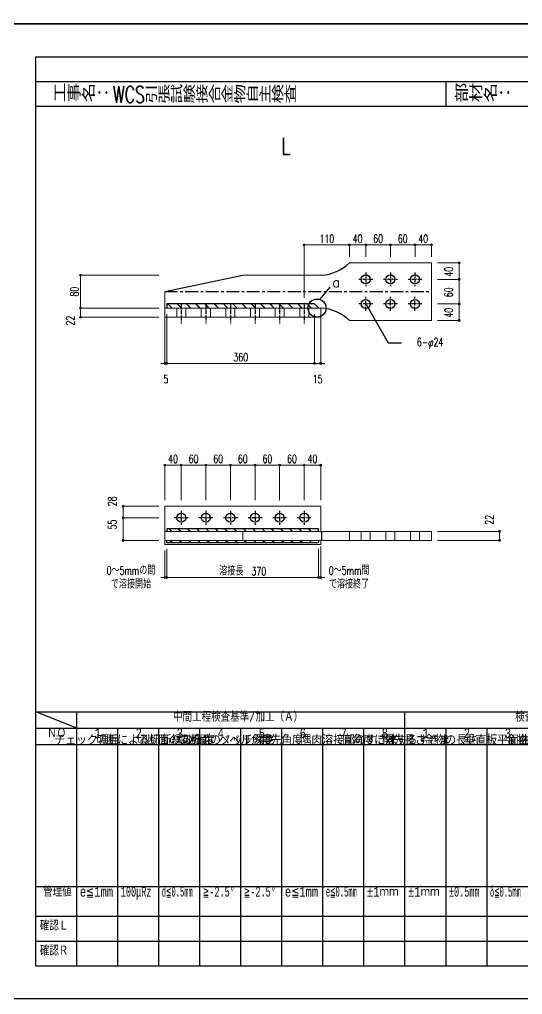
# Model space of a CAD drawing. Header units: millimetres. Extents: x -4568 to 36914, y -114 to 17788.
# Drawn here: x 3404 to 4631, y 2387 to 4763 of the extents above; entities that cross this region are included whole.
import ezdxf
from ezdxf.enums import TextEntityAlignment as Align

# ---------------------------------------------------------------- set-up
doc = ezdxf.new("R2010")
doc.units = ezdxf.units.MM
doc.header["$LTSCALE"] = 5
for name, pattern in [('ACAD_ISO03W100', [30, 12, -18]), ('CENTER1', [10, 6.25, -1.25, 1.25, -1.25]), ('JIS_08_50', [53, 50, -1.125, 0.75, -1.125])]:
    doc.linetypes.add(name, pattern=pattern)
doc.layers.get('0').update_dxf_attribs({"color": 255})
doc.layers.get('DEFPOINTS').update_dxf_attribs({"color": 255})
for name, color, linetype in [('CENTER', 2, 'JIS_08_50'), ('LAYER6', 7, 'Continuous'), ('寸法', 4, 'Continuous'), ('文字', 7, 'Continuous'), ('溶接', 241, 'Continuous'), ('補助線', 7, 'ACAD_ISO03W100'), ('金物', 142, 'Continuous')]:
    doc.layers.add(name, color=color, linetype=linetype)
doc.styles.add('DLSTANDARD1', font='monotxt.shx', dxfattribs={"width": 0.6, "bigfont": 'extfont'})
doc.styles.add('KANJI', font='simplex.shx', dxfattribs={"width": 0.7, "bigfont": 'extfont2.shx'})
doc.styles.get("Standard").update_dxf_attribs({"font": 'simplex.shx', "width": 0.7, "height": 2.5, "bigfont": '@extfont2.shx'})
doc.styles.add('SUNPOU', font='simplex.shx', dxfattribs={"width": 0.7, "bigfont": 'extfont2.shx'})
doc.styles.add('TATEGAKI', font='txt', dxfattribs={"bigfont": 'bigfont.shx'})
doc.dimstyles.new('一般寸法-小さめ', dxfattribs={"dimscale": 10, "dimtxt": 2, "dimasz": 0.5, "dimexe": 0.125, "dimexo": 1.5, "dimgap": 0.5, "dimtad": 1, "dimtxsty": 'KANJI', "dimblk": 'ORIGIN', "dimcen": 0, "dimclrd": 256, "dimclre": 256, "dimclrt": 256, "dimadec": 0, "dimazin": 0, "dimtfac": 1, "dimtmove": 2, "dimatfit": 2, "dimfxl": 0, "dimtolj": 2, "dimlwd": 5, "dimlwe": 5, "dimarcsym": 0})

# ---------------------------------------------------------------- blocks, each defined once
blk = doc.blocks.new('_Origin')
at = {"color": 0, "linetype": 'ByBlock', "lineweight": -2}
blk.add_line((0, 0), (-1, 0), dxfattribs=at)
blk.add_circle((0, 0), 0.5, dxfattribs=at)
blk = doc.blocks.new('*D651')
at = {"layer": 'DEFPOINTS', "color": 0, "transparency": 16777216}
for p in [(4408.4, 4169.7), (4408.4, 4129.7), (4476, 4129.7)]:
    blk.add_point(p, dxfattribs=at)
at = {"layer": '寸法', "lineweight": 5, "transparency": 16777216}
for p, q in [((4423.4, 4169.7), (4477.3, 4169.7)), ((4476, 4164.7), (4476, 4134.7)), ((4423.4, 4129.7), (4477.3, 4129.7))]:
    blk.add_line(p, q, dxfattribs=at)
at = {"layer": '寸法', "lineweight": 5, "transparency": 16777216, "xscale": 5, "yscale": 5, "zscale": 5}
for p, rotation in [((4476, 4169.7), 90), ((4476, 4129.7), 270)]:
    blk.add_blockref('_Origin', p, dxfattribs=dict(at, rotation=rotation))
at = {"layer": '寸法', "transparency": 16777216, "insert": (4450.6, 4148.2), "char_height": 20, "attachment_point": 5, "rotation": 90, "style": 'KANJI'}
blk.add_mtext('\\A2;40', dxfattribs=at)
blk = doc.blocks.new('*D652')
at = {"layer": 'DEFPOINTS', "color": 0, "transparency": 16777216}
for p in [(3553, 4139.7), (3758.4, 4139.7), (3758.4, 4059.7)]:
    blk.add_point(p, dxfattribs=at)
at = {"layer": '寸法', "lineweight": 5, "transparency": 16777216}
for p, q in [((3743.4, 4139.7), (3551.7, 4139.7)), ((3553, 4064.7), (3553, 4134.7)), ((3743.4, 4059.7), (3551.7, 4059.7))]:
    blk.add_line(p, q, dxfattribs=at)
at = {"layer": '寸法', "lineweight": 5, "transparency": 16777216, "xscale": 5, "yscale": 5, "zscale": 5}
for p, rotation in [((3553, 4139.7), 90), ((3553, 4059.7), 270)]:
    blk.add_blockref('_Origin', p, dxfattribs=dict(at, rotation=rotation))
at = {"layer": '寸法', "transparency": 16777216, "insert": (3538, 4099.7), "char_height": 20, "attachment_point": 5, "rotation": 90, "style": 'KANJI'}
blk.add_mtext('\\A2;80', dxfattribs=at)
blk = doc.blocks.new('*D660')
at = {"layer": 'DEFPOINTS', "color": 0, "transparency": 16777216}
for p in [(3553, 4059.7), (3758.4, 4059.7), (3758.4, 4037.7)]:
    blk.add_point(p, dxfattribs=at)
at = {"layer": '寸法', "lineweight": 5, "transparency": 16777216}
for p, q in [((3743.4, 4059.7), (3551.7, 4059.7)), ((3553, 4042.7), (3553, 4054.7)), ((3743.4, 4037.7), (3551.7, 4037.7))]:
    blk.add_line(p, q, dxfattribs=at)
at = {"layer": '寸法', "lineweight": 5, "transparency": 16777216, "xscale": 5, "yscale": 5, "zscale": 5}
for p, rotation in [((3553, 4059.7), 90), ((3553, 4037.7), 270)]:
    blk.add_blockref('_Origin', p, dxfattribs=dict(at, rotation=rotation))
at = {"layer": '寸法', "transparency": 16777216, "insert": (3528, 4029), "char_height": 20, "attachment_point": 5, "rotation": 90, "style": 'KANJI'}
blk.add_mtext('\\A2;22', dxfattribs=at)
blk = doc.blocks.new('*D653')
at = {"layer": 'DEFPOINTS', "color": 0, "transparency": 16777216}
for p in [(4098.4, 4213.7), (4208.4, 4169.7), (4098.4, 4069.7)]:
    blk.add_point(p, dxfattribs=at)
at = {"layer": '寸法', "lineweight": 5, "transparency": 16777216}
for p, q in [((4098.4, 4084.7), (4098.4, 4215)), ((4203.4, 4213.7), (4103.4, 4213.7)), ((4208.4, 4184.7), (4208.4, 4215))]:
    blk.add_line(p, q, dxfattribs=at)
at = {"layer": '寸法', "lineweight": 5, "transparency": 16777216, "xscale": 5, "yscale": 5, "zscale": 5, "rotation": 180}
blk.add_blockref('_Origin', (4098.4, 4213.7), dxfattribs=at)
at = {"layer": '寸法', "lineweight": 5, "transparency": 16777216, "xscale": 5, "yscale": 5, "zscale": 5}
blk.add_blockref('_Origin', (4208.4, 4213.7), dxfattribs=at)
at = {"layer": '寸法', "linetype": 'Continuous', "transparency": 16777216, "insert": (4153.4, 4228.7), "char_height": 20, "attachment_point": 5, "style": 'KANJI'}
blk.add_mtext('\\A2;110', dxfattribs=at)
blk = doc.blocks.new('*D654')
at = {"layer": 'DEFPOINTS', "color": 0, "transparency": 16777216}
for p in [(4408.4, 4069.7), (4408.4, 4029.7), (4476, 4029.7)]:
    blk.add_point(p, dxfattribs=at)
at = {"layer": '寸法', "lineweight": 5, "transparency": 16777216}
for p, q in [((4423.4, 4069.7), (4477.3, 4069.7)), ((4476, 4064.7), (4476, 4034.7)), ((4423.4, 4029.7), (4477.3, 4029.7))]:
    blk.add_line(p, q, dxfattribs=at)
at = {"layer": '寸法', "lineweight": 5, "transparency": 16777216, "xscale": 5, "yscale": 5, "zscale": 5}
for p, rotation in [((4476, 4069.7), 90), ((4476, 4029.7), 270)]:
    blk.add_blockref('_Origin', p, dxfattribs=dict(at, rotation=rotation))
at = {"layer": '寸法', "transparency": 16777216, "insert": (4450.6, 4048.2), "char_height": 20, "attachment_point": 5, "rotation": 90, "style": 'KANJI'}
blk.add_mtext('\\A2;40', dxfattribs=at)
blk = doc.blocks.new('*D655')
at = {"layer": 'DEFPOINTS', "color": 0, "transparency": 16777216}
for p in [(4248.4, 4213.7), (4208.4, 4169.7), (4248.4, 4169.7)]:
    blk.add_point(p, dxfattribs=at)
at = {"layer": '寸法', "lineweight": 5, "transparency": 16777216}
for p, q in [((4208.4, 4184.7), (4208.4, 4215)), ((4213.4, 4213.7), (4243.4, 4213.7)), ((4248.4, 4184.7), (4248.4, 4215))]:
    blk.add_line(p, q, dxfattribs=at)
at = {"layer": '寸法', "lineweight": 5, "transparency": 16777216, "xscale": 5, "yscale": 5, "zscale": 5, "rotation": 180}
blk.add_blockref('_Origin', (4208.4, 4213.7), dxfattribs=at)
at = {"layer": '寸法', "lineweight": 5, "transparency": 16777216, "xscale": 5, "yscale": 5, "zscale": 5}
blk.add_blockref('_Origin', (4248.4, 4213.7), dxfattribs=at)
at = {"layer": '寸法', "transparency": 16777216, "insert": (4228.4, 4228.7), "char_height": 20, "attachment_point": 5, "style": 'KANJI'}
blk.add_mtext('\\A2;40', dxfattribs=at)
blk = doc.blocks.new('*D656')
at = {"layer": 'DEFPOINTS', "color": 0, "transparency": 16777216}
for p in [(4368.4, 4213.7), (4308.4, 4169.7), (4368.4, 4169.7)]:
    blk.add_point(p, dxfattribs=at)
at = {"layer": '寸法', "lineweight": 5, "transparency": 16777216}
for p, q in [((4308.4, 4184.7), (4308.4, 4215)), ((4313.4, 4213.7), (4363.4, 4213.7)), ((4368.4, 4184.7), (4368.4, 4215))]:
    blk.add_line(p, q, dxfattribs=at)
at = {"layer": '寸法', "lineweight": 5, "transparency": 16777216, "xscale": 5, "yscale": 5, "zscale": 5, "rotation": 180}
blk.add_blockref('_Origin', (4308.4, 4213.7), dxfattribs=at)
at = {"layer": '寸法', "lineweight": 5, "transparency": 16777216, "xscale": 5, "yscale": 5, "zscale": 5}
blk.add_blockref('_Origin', (4368.4, 4213.7), dxfattribs=at)
at = {"layer": '寸法', "transparency": 16777216, "insert": (4338.4, 4228.7), "char_height": 20, "attachment_point": 5, "style": 'KANJI'}
blk.add_mtext('\\A2;60', dxfattribs=at)
blk = doc.blocks.new('*D657')
at = {"layer": 'DEFPOINTS', "color": 0, "transparency": 16777216}
for p in [(4308.4, 4213.7), (4248.4, 4169.7), (4308.4, 4169.7)]:
    blk.add_point(p, dxfattribs=at)
at = {"layer": '寸法', "lineweight": 5, "transparency": 16777216}
for p, q in [((4248.4, 4184.7), (4248.4, 4215)), ((4253.4, 4213.7), (4303.4, 4213.7)), ((4308.4, 4184.7), (4308.4, 4215))]:
    blk.add_line(p, q, dxfattribs=at)
at = {"layer": '寸法', "lineweight": 5, "transparency": 16777216, "xscale": 5, "yscale": 5, "zscale": 5, "rotation": 180}
blk.add_blockref('_Origin', (4248.4, 4213.7), dxfattribs=at)
at = {"layer": '寸法', "lineweight": 5, "transparency": 16777216, "xscale": 5, "yscale": 5, "zscale": 5}
blk.add_blockref('_Origin', (4308.4, 4213.7), dxfattribs=at)
at = {"layer": '寸法', "transparency": 16777216, "insert": (4278.4, 4228.7), "char_height": 20, "attachment_point": 5, "style": 'KANJI'}
blk.add_mtext('\\A2;60', dxfattribs=at)
blk = doc.blocks.new('*D658')
at = {"layer": 'DEFPOINTS', "color": 0, "transparency": 16777216}
for p in [(4408.4, 4213.7), (4368.4, 4169.7), (4408.4, 4169.7)]:
    blk.add_point(p, dxfattribs=at)
at = {"layer": '寸法', "lineweight": 5, "transparency": 16777216}
for p, q in [((4368.4, 4184.7), (4368.4, 4215)), ((4373.4, 4213.7), (4403.4, 4213.7)), ((4408.4, 4184.7), (4408.4, 4215))]:
    blk.add_line(p, q, dxfattribs=at)
at = {"layer": '寸法', "lineweight": 5, "transparency": 16777216, "xscale": 5, "yscale": 5, "zscale": 5, "rotation": 180}
blk.add_blockref('_Origin', (4368.4, 4213.7), dxfattribs=at)
at = {"layer": '寸法', "lineweight": 5, "transparency": 16777216, "xscale": 5, "yscale": 5, "zscale": 5}
blk.add_blockref('_Origin', (4408.4, 4213.7), dxfattribs=at)
at = {"layer": '寸法', "transparency": 16777216, "insert": (4388.4, 4228.7), "char_height": 20, "attachment_point": 5, "style": 'KANJI'}
blk.add_mtext('\\A2;40', dxfattribs=at)
blk = doc.blocks.new('*D659')
at = {"layer": 'DEFPOINTS', "color": 0, "transparency": 16777216}
for p in [(4408.4, 4129.7), (4408.4, 4069.7), (4476, 4069.7)]:
    blk.add_point(p, dxfattribs=at)
at = {"layer": '寸法', "lineweight": 5, "transparency": 16777216}
for p, q in [((4423.4, 4129.7), (4477.3, 4129.7)), ((4476, 4124.7), (4476, 4074.7)), ((4423.4, 4069.7), (4477.3, 4069.7))]:
    blk.add_line(p, q, dxfattribs=at)
at = {"layer": '寸法', "lineweight": 5, "transparency": 16777216, "xscale": 5, "yscale": 5, "zscale": 5}
for p, rotation in [((4476, 4129.7), 90), ((4476, 4069.7), 270)]:
    blk.add_blockref('_Origin', p, dxfattribs=dict(at, rotation=rotation))
at = {"layer": '寸法', "linetype": 'Continuous', "transparency": 16777216, "insert": (4450.3, 4098.1), "char_height": 20, "attachment_point": 5, "rotation": 90, "style": 'KANJI'}
blk.add_mtext('\\A2;60', dxfattribs=at)
blk = doc.blocks.new('*D663')
at = {"layer": 'DEFPOINTS', "color": 0, "transparency": 16777216}
for p in [(4408.4, 3515.6), (4408.4, 3493.6), (4574.5, 3515.6)]:
    blk.add_point(p, dxfattribs=at)
at = {"layer": '寸法', "lineweight": 5, "transparency": 16777216}
for p, q in [((4423.4, 3515.6), (4575.8, 3515.6)), ((4423.4, 3493.6), (4575.8, 3493.6)), ((4574.5, 3498.6), (4574.5, 3510.6))]:
    blk.add_line(p, q, dxfattribs=at)
at = {"layer": '寸法', "lineweight": 5, "transparency": 16777216, "xscale": 5, "yscale": 5, "zscale": 5}
for p, rotation in [((4574.5, 3515.6), 90), ((4574.5, 3493.6), 270)]:
    blk.add_blockref('_Origin', p, dxfattribs=dict(at, rotation=rotation))
at = {"layer": '寸法', "transparency": 16777216, "insert": (4549.5, 3543.7), "char_height": 20, "attachment_point": 5, "rotation": 90, "style": 'KANJI'}
blk.add_mtext('\\A2;22', dxfattribs=at)
blk = doc.blocks.new('*D661')
at = {"layer": 'DEFPOINTS', "color": 0, "transparency": 16777216}
for p in [(3656.6, 3576.6), (3758.4, 3576.6), (3758.4, 3548.6)]:
    blk.add_point(p, dxfattribs=at)
at = {"layer": '寸法', "lineweight": 5, "transparency": 16777216}
for p, q in [((3743.4, 3576.6), (3655.3, 3576.6)), ((3656.6, 3553.6), (3656.6, 3571.6)), ((3743.4, 3548.6), (3655.3, 3548.6))]:
    blk.add_line(p, q, dxfattribs=at)
at = {"layer": '寸法', "lineweight": 5, "transparency": 16777216, "xscale": 5, "yscale": 5, "zscale": 5}
for p, rotation in [((3656.6, 3576.6), 90), ((3656.6, 3548.6), 270)]:
    blk.add_blockref('_Origin', p, dxfattribs=dict(at, rotation=rotation))
at = {"layer": '寸法', "transparency": 16777216, "insert": (3630.3, 3588.7), "char_height": 20, "attachment_point": 5, "rotation": 90, "style": 'KANJI'}
blk.add_mtext('\\A2;28', dxfattribs=at)
blk = doc.blocks.new('*D662')
at = {"layer": 'DEFPOINTS', "color": 0, "transparency": 16777216}
for p in [(3758.4, 3548.6), (3656.6, 3493.6), (3758.4, 3493.6)]:
    blk.add_point(p, dxfattribs=at)
at = {"layer": '寸法', "lineweight": 5, "transparency": 16777216}
for p, q in [((3743.4, 3548.6), (3655.3, 3548.6)), ((3656.6, 3543.6), (3656.6, 3498.6)), ((3743.4, 3493.6), (3655.3, 3493.6))]:
    blk.add_line(p, q, dxfattribs=at)
at = {"layer": '寸法', "lineweight": 5, "transparency": 16777216, "xscale": 5, "yscale": 5, "zscale": 5}
for p, rotation in [((3656.6, 3548.6), 90), ((3656.6, 3493.6), 270)]:
    blk.add_blockref('_Origin', p, dxfattribs=dict(at, rotation=rotation))
at = {"layer": '寸法', "linetype": 'Continuous', "transparency": 16777216, "insert": (3630.3, 3532.1), "char_height": 20, "attachment_point": 5, "rotation": 90, "style": 'KANJI'}
blk.add_mtext('\\A2;55', dxfattribs=at)
blk = doc.blocks.new('*D685')
at = {"layer": 'DEFPOINTS', "color": 0, "linetype": 'Continuous', "transparency": 16777216}
for p in [(3758.4, 4059.7), (3763.4, 4040.7), (3763.4, 3925)]:
    blk.add_point(p, dxfattribs=at)
at = {"layer": '寸法', "linetype": 'Continuous', "lineweight": 5, "transparency": 16777216}
for p, q in [((3758.4, 4044.7), (3758.4, 3923.8)), ((3763.4, 4025.7), (3763.4, 3923.8)), ((3753.4, 3925), (3748.4, 3925)), ((3758.4, 3925), (3763.4, 3925)), ((3768.4, 3925), (3773.4, 3925))]:
    blk.add_line(p, q, dxfattribs=at)
at = {"layer": '寸法', "linetype": 'Continuous', "lineweight": 5, "transparency": 16777216, "xscale": 5, "yscale": 5, "zscale": 5}
blk.add_blockref('_Origin', (3758.4, 3925), dxfattribs=at)
at = {"layer": '寸法', "linetype": 'Continuous', "lineweight": 5, "transparency": 16777216, "xscale": 5, "yscale": 5, "zscale": 5, "rotation": 180}
blk.add_blockref('_Origin', (3763.4, 3925), dxfattribs=at)
at = {"layer": '寸法', "linetype": 'Continuous', "transparency": 16777216, "insert": (3760.9, 3886.3), "char_height": 20, "attachment_point": 5, "style": 'KANJI'}
blk.add_mtext('\\A2;5', dxfattribs=at)
blk = doc.blocks.new('*D684')
at = {"layer": 'DEFPOINTS', "color": 0, "linetype": 'Continuous', "transparency": 16777216}
for p in [(3763.4, 4059.7), (4123.4, 4059.7), (4123.4, 3925)]:
    blk.add_point(p, dxfattribs=at)
at = {"layer": '寸法', "linetype": 'Continuous', "lineweight": 5, "transparency": 16777216}
for p, q in [((3763.4, 4044.7), (3763.4, 3923.8)), ((4123.4, 4044.7), (4123.4, 3923.8)), ((3768.4, 3925), (4118.4, 3925))]:
    blk.add_line(p, q, dxfattribs=at)
at = {"layer": '寸法', "linetype": 'Continuous', "lineweight": 5, "transparency": 16777216, "xscale": 5, "yscale": 5, "zscale": 5, "rotation": 180}
blk.add_blockref('_Origin', (3763.4, 3925), dxfattribs=at)
at = {"layer": '寸法', "linetype": 'Continuous', "lineweight": 5, "transparency": 16777216, "xscale": 5, "yscale": 5, "zscale": 5}
blk.add_blockref('_Origin', (4123.4, 3925), dxfattribs=at)
at = {"layer": '寸法', "linetype": 'Continuous', "transparency": 16777216, "insert": (3943.4, 3940), "char_height": 20, "attachment_point": 5, "style": 'KANJI'}
blk.add_mtext('\\A2;360', dxfattribs=at)
blk = doc.blocks.new('*D686')
at = {"layer": 'DEFPOINTS', "color": 0, "linetype": 'Continuous', "transparency": 16777216}
for p in [(4123.4, 4059.7), (4138.4, 4059.7), (4138.4, 3925)]:
    blk.add_point(p, dxfattribs=at)
at = {"layer": '寸法', "linetype": 'Continuous', "lineweight": 5, "transparency": 16777216}
for p, q in [((4123.4, 4044.7), (4123.4, 3923.8)), ((4138.4, 4044.7), (4138.4, 3923.8)), ((4118.4, 3925), (4113.4, 3925)), ((4123.4, 3925), (4138.4, 3925)), ((4143.4, 3925), (4148.4, 3925))]:
    blk.add_line(p, q, dxfattribs=at)
at = {"layer": '寸法', "linetype": 'Continuous', "lineweight": 5, "transparency": 16777216, "xscale": 5, "yscale": 5, "zscale": 5}
blk.add_blockref('_Origin', (4123.4, 3925), dxfattribs=at)
at = {"layer": '寸法', "linetype": 'Continuous', "lineweight": 5, "transparency": 16777216, "xscale": 5, "yscale": 5, "zscale": 5, "rotation": 180}
blk.add_blockref('_Origin', (4138.4, 3925), dxfattribs=at)
at = {"layer": '寸法', "linetype": 'Continuous', "transparency": 16777216, "insert": (4130.9, 3886.3), "char_height": 20, "attachment_point": 5, "style": 'KANJI'}
blk.add_mtext('\\A2;15', dxfattribs=at)
blk = doc.blocks.new('*D691')
at = {"layer": 'DEFPOINTS', "color": 0, "linetype": 'Continuous', "transparency": 16777216}
for p in [(3758.4, 3483.6), (3763.4, 3483.6), (3763.4, 3403.1)]:
    blk.add_point(p, dxfattribs=at)
at = {"layer": '寸法', "linetype": 'Continuous', "lineweight": 5, "transparency": 16777216}
for p, q in [((3758.4, 3468.6), (3758.4, 3401.9)), ((3763.4, 3468.6), (3763.4, 3401.9)), ((3753.4, 3403.1), (3748.4, 3403.1)), ((3758.4, 3403.1), (3763.4, 3403.1)), ((3768.4, 3403.1), (3773.4, 3403.1))]:
    blk.add_line(p, q, dxfattribs=at)
at = {"layer": '寸法', "linetype": 'Continuous', "lineweight": 5, "transparency": 16777216, "xscale": 5, "yscale": 5, "zscale": 5}
blk.add_blockref('_Origin', (3758.4, 3403.1), dxfattribs=at)
at = {"layer": '寸法', "linetype": 'Continuous', "lineweight": 5, "transparency": 16777216, "xscale": 5, "yscale": 5, "zscale": 5, "rotation": 180}
blk.add_blockref('_Origin', (3763.4, 3403.1), dxfattribs=at)
at = {"layer": '寸法', "linetype": 'Continuous', "transparency": 16777216, "insert": (3675.8, 3403.1), "char_height": 20, "attachment_point": 5, "style": 'KANJI'}
blk.add_mtext('\\A2;0～5mmの間\\Pで溶接開始', dxfattribs=at)
blk = doc.blocks.new('*D692')
at = {"layer": 'DEFPOINTS', "color": 0, "linetype": 'Continuous', "transparency": 16777216}
for p in [(3763.4, 3487.6), (4133.4, 3487.6), (4133.4, 3403.1)]:
    blk.add_point(p, dxfattribs=at)
at = {"layer": '寸法', "linetype": 'Continuous', "lineweight": 5, "transparency": 16777216}
for p, q in [((3763.4, 3472.6), (3763.4, 3401.9)), ((4133.4, 3472.6), (4133.4, 3401.9)), ((3768.4, 3403.1), (4128.4, 3403.1))]:
    blk.add_line(p, q, dxfattribs=at)
at = {"layer": '寸法', "linetype": 'Continuous', "lineweight": 5, "transparency": 16777216, "xscale": 5, "yscale": 5, "zscale": 5, "rotation": 180}
blk.add_blockref('_Origin', (3763.4, 3403.1), dxfattribs=at)
at = {"layer": '寸法', "linetype": 'Continuous', "lineweight": 5, "transparency": 16777216, "xscale": 5, "yscale": 5, "zscale": 5}
blk.add_blockref('_Origin', (4133.4, 3403.1), dxfattribs=at)
at = {"layer": '寸法', "linetype": 'Continuous', "transparency": 16777216, "insert": (3948.4, 3418.1), "char_height": 20, "attachment_point": 5, "style": 'KANJI'}
blk.add_mtext('\\A2;溶接長\u3000370', dxfattribs=at)
blk = doc.blocks.new('*D693')
at = {"layer": 'DEFPOINTS', "color": 0, "linetype": 'Continuous', "transparency": 16777216}
for p in [(4138.4, 3493.6), (4133.4, 3487.6), (4138.4, 3403.1)]:
    blk.add_point(p, dxfattribs=at)
at = {"layer": '寸法', "linetype": 'Continuous', "lineweight": 5, "transparency": 16777216}
for p, q in [((4133.4, 3472.6), (4133.4, 3401.9)), ((4138.4, 3478.6), (4138.4, 3401.9)), ((4128.4, 3403.1), (4123.4, 3403.1)), ((4133.4, 3403.1), (4138.4, 3403.1)), ((4143.4, 3403.1), (4148.4, 3403.1))]:
    blk.add_line(p, q, dxfattribs=at)
at = {"layer": '寸法', "linetype": 'Continuous', "lineweight": 5, "transparency": 16777216, "xscale": 5, "yscale": 5, "zscale": 5}
blk.add_blockref('_Origin', (4133.4, 3403.1), dxfattribs=at)
at = {"layer": '寸法', "linetype": 'Continuous', "lineweight": 5, "transparency": 16777216, "xscale": 5, "yscale": 5, "zscale": 5, "rotation": 180}
blk.add_blockref('_Origin', (4138.4, 3403.1), dxfattribs=at)
at = {"layer": '寸法', "linetype": 'Continuous', "transparency": 16777216, "insert": (4207.7, 3403.1), "char_height": 20, "attachment_point": 5, "style": 'KANJI'}
blk.add_mtext('\\A2;0～5mm間\\Pで溶接終了', dxfattribs=at)
blk = doc.blocks.new('*D697')
at = {"layer": 'DEFPOINTS', "color": 0, "linetype": 'Continuous', "transparency": 16777216}
for p in [(3798.4, 3677.1), (3758.4, 3576.6), (3798.4, 3576.6)]:
    blk.add_point(p, dxfattribs=at)
at = {"layer": '寸法', "linetype": 'Continuous', "lineweight": 5, "transparency": 16777216}
for p, q in [((3758.4, 3591.6), (3758.4, 3678.3)), ((3763.4, 3677.1), (3793.4, 3677.1)), ((3798.4, 3591.6), (3798.4, 3678.3))]:
    blk.add_line(p, q, dxfattribs=at)
at = {"layer": '寸法', "linetype": 'Continuous', "lineweight": 5, "transparency": 16777216, "xscale": 5, "yscale": 5, "zscale": 5, "rotation": 180}
blk.add_blockref('_Origin', (3758.4, 3677.1), dxfattribs=at)
at = {"layer": '寸法', "linetype": 'Continuous', "lineweight": 5, "transparency": 16777216, "xscale": 5, "yscale": 5, "zscale": 5}
blk.add_blockref('_Origin', (3798.4, 3677.1), dxfattribs=at)
at = {"layer": '寸法', "linetype": 'Continuous', "transparency": 16777216, "insert": (3778.4, 3692.1), "char_height": 20, "attachment_point": 5, "style": 'KANJI'}
blk.add_mtext('\\A2;40', dxfattribs=at)
blk = doc.blocks.new('*D702')
at = {"layer": 'DEFPOINTS', "color": 0, "linetype": 'Continuous', "transparency": 16777216}
for p in [(3858.4, 3677.1), (3798.4, 3576.6), (3858.4, 3576.6)]:
    blk.add_point(p, dxfattribs=at)
at = {"layer": '寸法', "linetype": 'Continuous', "lineweight": 5, "transparency": 16777216}
for p, q in [((3798.4, 3591.6), (3798.4, 3678.3)), ((3803.4, 3677.1), (3853.4, 3677.1)), ((3858.4, 3591.6), (3858.4, 3678.3))]:
    blk.add_line(p, q, dxfattribs=at)
at = {"layer": '寸法', "linetype": 'Continuous', "lineweight": 5, "transparency": 16777216, "xscale": 5, "yscale": 5, "zscale": 5, "rotation": 180}
blk.add_blockref('_Origin', (3798.4, 3677.1), dxfattribs=at)
at = {"layer": '寸法', "linetype": 'Continuous', "lineweight": 5, "transparency": 16777216, "xscale": 5, "yscale": 5, "zscale": 5}
blk.add_blockref('_Origin', (3858.4, 3677.1), dxfattribs=at)
at = {"layer": '寸法', "linetype": 'Continuous', "transparency": 16777216, "insert": (3828.4, 3692.1), "char_height": 20, "attachment_point": 5, "style": 'KANJI'}
blk.add_mtext('\\A2;60', dxfattribs=at)
blk = doc.blocks.new('*D698')
at = {"layer": 'DEFPOINTS', "color": 0, "linetype": 'Continuous', "transparency": 16777216}
for p in [(3918.4, 3677.1), (3858.4, 3576.6), (3918.4, 3576.6)]:
    blk.add_point(p, dxfattribs=at)
at = {"layer": '寸法', "linetype": 'Continuous', "lineweight": 5, "transparency": 16777216}
for p, q in [((3858.4, 3591.6), (3858.4, 3678.3)), ((3863.4, 3677.1), (3913.4, 3677.1)), ((3918.4, 3591.6), (3918.4, 3678.3))]:
    blk.add_line(p, q, dxfattribs=at)
at = {"layer": '寸法', "linetype": 'Continuous', "lineweight": 5, "transparency": 16777216, "xscale": 5, "yscale": 5, "zscale": 5, "rotation": 180}
blk.add_blockref('_Origin', (3858.4, 3677.1), dxfattribs=at)
at = {"layer": '寸法', "linetype": 'Continuous', "lineweight": 5, "transparency": 16777216, "xscale": 5, "yscale": 5, "zscale": 5}
blk.add_blockref('_Origin', (3918.4, 3677.1), dxfattribs=at)
at = {"layer": '寸法', "linetype": 'Continuous', "transparency": 16777216, "insert": (3888.4, 3692.1), "char_height": 20, "attachment_point": 5, "style": 'KANJI'}
blk.add_mtext('\\A2;60', dxfattribs=at)
blk = doc.blocks.new('*D699')
at = {"layer": 'DEFPOINTS', "color": 0, "linetype": 'Continuous', "transparency": 16777216}
for p in [(3978.4, 3677.1), (3918.4, 3576.6), (3978.4, 3576.6)]:
    blk.add_point(p, dxfattribs=at)
at = {"layer": '寸法', "linetype": 'Continuous', "lineweight": 5, "transparency": 16777216}
for p, q in [((3918.4, 3591.6), (3918.4, 3678.3)), ((3923.4, 3677.1), (3973.4, 3677.1)), ((3978.4, 3591.6), (3978.4, 3678.3))]:
    blk.add_line(p, q, dxfattribs=at)
at = {"layer": '寸法', "linetype": 'Continuous', "lineweight": 5, "transparency": 16777216, "xscale": 5, "yscale": 5, "zscale": 5, "rotation": 180}
blk.add_blockref('_Origin', (3918.4, 3677.1), dxfattribs=at)
at = {"layer": '寸法', "linetype": 'Continuous', "lineweight": 5, "transparency": 16777216, "xscale": 5, "yscale": 5, "zscale": 5}
blk.add_blockref('_Origin', (3978.4, 3677.1), dxfattribs=at)
at = {"layer": '寸法', "linetype": 'Continuous', "transparency": 16777216, "insert": (3948.4, 3692.1), "char_height": 20, "attachment_point": 5, "style": 'KANJI'}
blk.add_mtext('\\A2;60', dxfattribs=at)
blk = doc.blocks.new('*D703')
at = {"layer": 'DEFPOINTS', "color": 0, "linetype": 'Continuous', "transparency": 16777216}
for p in [(4038.4, 3677.1), (3978.4, 3576.6), (4038.4, 3576.6)]:
    blk.add_point(p, dxfattribs=at)
at = {"layer": '寸法', "linetype": 'Continuous', "lineweight": 5, "transparency": 16777216}
for p, q in [((3978.4, 3591.6), (3978.4, 3678.3)), ((3983.4, 3677.1), (4033.4, 3677.1)), ((4038.4, 3591.6), (4038.4, 3678.3))]:
    blk.add_line(p, q, dxfattribs=at)
at = {"layer": '寸法', "linetype": 'Continuous', "lineweight": 5, "transparency": 16777216, "xscale": 5, "yscale": 5, "zscale": 5, "rotation": 180}
blk.add_blockref('_Origin', (3978.4, 3677.1), dxfattribs=at)
at = {"layer": '寸法', "linetype": 'Continuous', "lineweight": 5, "transparency": 16777216, "xscale": 5, "yscale": 5, "zscale": 5}
blk.add_blockref('_Origin', (4038.4, 3677.1), dxfattribs=at)
at = {"layer": '寸法', "linetype": 'Continuous', "transparency": 16777216, "insert": (4008.4, 3692.1), "char_height": 20, "attachment_point": 5, "style": 'KANJI'}
blk.add_mtext('\\A2;60', dxfattribs=at)
blk = doc.blocks.new('*D700')
at = {"layer": 'DEFPOINTS', "color": 0, "linetype": 'Continuous', "transparency": 16777216}
for p in [(4098.4, 3677.1), (4038.4, 3576.6), (4098.4, 3576.6)]:
    blk.add_point(p, dxfattribs=at)
at = {"layer": '寸法', "linetype": 'Continuous', "lineweight": 5, "transparency": 16777216}
for p, q in [((4038.4, 3591.6), (4038.4, 3678.3)), ((4043.4, 3677.1), (4093.4, 3677.1)), ((4098.4, 3591.6), (4098.4, 3678.3))]:
    blk.add_line(p, q, dxfattribs=at)
at = {"layer": '寸法', "linetype": 'Continuous', "lineweight": 5, "transparency": 16777216, "xscale": 5, "yscale": 5, "zscale": 5, "rotation": 180}
blk.add_blockref('_Origin', (4038.4, 3677.1), dxfattribs=at)
at = {"layer": '寸法', "linetype": 'Continuous', "lineweight": 5, "transparency": 16777216, "xscale": 5, "yscale": 5, "zscale": 5}
blk.add_blockref('_Origin', (4098.4, 3677.1), dxfattribs=at)
at = {"layer": '寸法', "linetype": 'Continuous', "transparency": 16777216, "insert": (4068.4, 3692.1), "char_height": 20, "attachment_point": 5, "style": 'KANJI'}
blk.add_mtext('\\A2;60', dxfattribs=at)
blk = doc.blocks.new('*D701')
at = {"layer": 'DEFPOINTS', "color": 0, "linetype": 'Continuous', "transparency": 16777216}
for p in [(4138.4, 3677.1), (4098.4, 3576.6), (4138.4, 3576.6)]:
    blk.add_point(p, dxfattribs=at)
at = {"layer": '寸法', "linetype": 'Continuous', "lineweight": 5, "transparency": 16777216}
for p, q in [((4098.4, 3591.6), (4098.4, 3678.3)), ((4103.4, 3677.1), (4133.4, 3677.1)), ((4138.4, 3591.6), (4138.4, 3678.3))]:
    blk.add_line(p, q, dxfattribs=at)
at = {"layer": '寸法', "linetype": 'Continuous', "lineweight": 5, "transparency": 16777216, "xscale": 5, "yscale": 5, "zscale": 5, "rotation": 180}
blk.add_blockref('_Origin', (4098.4, 3677.1), dxfattribs=at)
at = {"layer": '寸法', "linetype": 'Continuous', "lineweight": 5, "transparency": 16777216, "xscale": 5, "yscale": 5, "zscale": 5}
blk.add_blockref('_Origin', (4138.4, 3677.1), dxfattribs=at)
at = {"layer": '寸法', "linetype": 'Continuous', "transparency": 16777216, "insert": (4118.4, 3692.1), "char_height": 20, "attachment_point": 5, "style": 'KANJI'}
blk.add_mtext('\\A2;40', dxfattribs=at)

msp = doc.modelspace()

# ---------------------------------------------------------------- hatches: boundary and pattern name
at = {"layer": '溶接', "ltscale": 6}
h = msp.add_hatch(dxfattribs=at)
h.set_pattern_fill('JIS_LC_20', color=256, scale=0.8, angle=90)
h.set_pattern_definition([(135, (1854.385, 980.727), (-11.31371, -11.31371), []), (135, (1854.385, 981.047), (-11.31371, -11.31371), [])])
h.paths.add_polyline_path([(3942.385, 4059.727), (3763.385, 4059.727), (3763.385, 4070.127), (3942.385, 4070.127)])
h.paths.add_polyline_path([(4124.385, 4059.727), (3942.385, 4059.727), (3942.385, 4070.127), (4124.385, 4070.127)])
h.paths.add_polyline_path([(4124.385, 4059.727), (4124.385, 4065.727)], flags=17)
h = msp.add_hatch(dxfattribs=at)
h.set_pattern_fill('JIS_LC_20', color=256, scale=0.8, angle=90)
h.set_pattern_definition([(135, (1853.385, 436.585), (-11.31371, -11.31371), []), (135, (1853.385, 436.905), (-11.31371, -11.31371), [])])
h.paths.add_polyline_path([(3941.385, 3515.585), (3763.385, 3515.585), (3763.385, 3521.585), (3941.385, 3521.585)])
h.paths.add_polyline_path([(4124.385, 3515.585), (3941.385, 3515.585), (3941.385, 3521.585), (4124.385, 3521.585)])
h.paths.add_polyline_path([(4133.385, 3515.585), (4124.385, 3515.585), (4124.385, 3521.585), (4133.385, 3521.585)])
h = msp.add_hatch(dxfattribs=at)
h.set_pattern_fill('JIS_LC_20', color=256, scale=0.8, angle=90)
h.set_pattern_definition([(135, (1853.385, 433.585), (-11.31371, -11.31371), []), (135, (1853.385, 433.905), (-11.31371, -11.31371), [])])
h.paths.add_polyline_path([(3941.385, 3493.585), (3763.385, 3493.585), (3763.385, 3487.585), (3941.385, 3487.585)])
h.paths.add_polyline_path([(4124.385, 3493.585), (3941.385, 3493.585), (3941.385, 3487.585), (4124.385, 3487.585)])
h.paths.add_polyline_path([(4133.385, 3493.585), (4124.385, 3493.585), (4124.385, 3487.585), (4133.385, 3487.585)])

# ---------------------------------------------------------------- linework, layer by layer
at = {"linetype": 'Continuous', "lineweight": -3}
for p, q in [((3444, 4612), (6648, 4612)), ((4444, 4552), (4444, 4612)), ((3444, 4552), (6648, 4552)), ((3444, 3076), (6648, 3076)), ((3444, 3036), (6648, 3036)), ((3444, 2996), (6344, 2996)), ((3444, 2649.709), (6344, 2649.709)), ((3444, 2577.936), (6344, 2577.936)), ((3444, 2516.968), (6344, 2516.968))]:
    msp.add_line(p, q, dxfattribs=at)
for points in [[(3364, 7128), (6728, 7128), (6728, 4752), (3364, 4752)], [(3364, 4752), (6728, 4752), (6728, 2376), (3364, 2376)], [(3444, 4672), (6648, 4672), (6648, 2456), (3444, 2456)]]:
    msp.add_lwpolyline(points, close=True, dxfattribs=at)
at = {"layer": 'CENTER', "linetype": 'CENTER1'}
msp.add_line((3758.385, 4099.727), (4408.385, 4099.727), dxfattribs=at)
at = {"layer": '寸法', "linetype": 'CENTER1', "ltscale": 0.3}
for p, q in [((4248.385, 4146.727), (4248.385, 4112.727)), ((4308.385, 4146.727), (4308.385, 4112.727)), ((4368.385, 4146.727), (4368.385, 4112.727)), ((4265.385, 4129.727), (4231.385, 4129.727)), ((4325.385, 4129.727), (4291.385, 4129.727)), ((4385.385, 4129.727), (4351.385, 4129.727)), ((4248.385, 4052.727), (4248.385, 4086.727)), ((4308.385, 4052.727), (4308.385, 4086.727)), ((4368.385, 4052.727), (4368.385, 4086.727)), ((3798.385, 4069.727), (3798.385, 4021.727)), ((3858.385, 4069.727), (3858.385, 4021.727)), ((3918.385, 4069.727), (3918.385, 4021.727)), ((3978.385, 4069.727), (3978.385, 4021.727)), ((4038.385, 4069.727), (4038.385, 4021.727)), ((4038.385, 4069.727), (4038.385, 4021.727)), ((4098.385, 4069.727), (4098.385, 4021.727)), ((4265.385, 4069.727), (4231.385, 4069.727)), ((4325.385, 4069.727), (4291.385, 4069.727)), ((4385.385, 4069.727), (4351.385, 4069.727)), ((3798.385, 3565.585), (3798.385, 3531.585)), ((3858.385, 3565.585), (3858.385, 3531.585)), ((3918.385, 3565.585), (3918.385, 3531.585)), ((3978.385, 3565.585), (3978.385, 3531.585)), ((4038.385, 3565.585), (4038.385, 3531.585)), ((4098.385, 3565.585), (4098.385, 3531.585)), ((3815.385, 3548.585), (3781.385, 3548.585)), ((3875.385, 3548.585), (3841.385, 3548.585)), ((3935.385, 3548.585), (3901.385, 3548.585)), ((3995.385, 3548.585), (3961.385, 3548.585)), ((4055.385, 3548.585), (4021.385, 3548.585)), ((4115.385, 3548.585), (4081.385, 3548.585))]:
    msp.add_line(p, q, dxfattribs=at)
at = {"layer": '寸法', "ltscale": 4}
msp.add_line((4136.491, 4080.624), (4161.527, 4111.011), dxfattribs=at)
at = {"layer": '寸法'}
for p, q in [((4248.385, 4069.727), (4303.028, 3975.081)), ((4303.028, 3975.081), (4335.176, 3975.081))]:
    msp.add_line(p, q, dxfattribs=at)
at = {"layer": '寸法', "linetype": 'Continuous'}
for p, q in [((3544, 3036), (3444, 3076)), ((3544, 2456), (3544, 3076)), ((4344, 2456), (4344, 3076)), ((3644, 2456), (3644, 3036)), ((3744, 2456), (3744, 3036)), ((3844, 2456), (3844, 3036)), ((3944, 2456), (3944, 3036)), ((4044, 2456), (4044, 3036)), ((4144, 2456), (4144, 3036)), ((4244, 2456), (4244, 3036)), ((4444, 2456), (4444, 3036)), ((4544, 2456), (4544, 3036))]:
    msp.add_line(p, q, dxfattribs=at)
msp.add_circle((4129.485, 4059.727), 22.04, dxfattribs=at)
at = {"layer": '溶接'}
for p, q in [((4123.385, 4070.127), (3763.385, 4070.127)), ((4133.385, 3521.585), (3763.385, 3521.585)), ((4133.385, 3515.585), (4133.385, 3521.585)), ((4133.385, 3493.585), (4133.385, 3487.585)), ((4133.385, 3487.585), (3763.385, 3487.585))]:
    msp.add_line(p, q, dxfattribs=at)
at = {"layer": '溶接', "linetype": 'Continuous'}
for p, q in [((3763.385, 4070.127), (3763.385, 4059.727)), ((4123.385, 4070.127), (4133.785, 4059.727)), ((3763.385, 3521.585), (3763.385, 3515.585)), ((3763.385, 3487.585), (3763.385, 3493.585))]:
    msp.add_line(p, q, dxfattribs=at)
at = {"layer": '補助線', "lineweight": 18}
for p, q in [((3787.385, 4037.727), (3787.385, 4059.727)), ((3809.385, 4037.727), (3809.385, 4059.727)), ((3847.385, 4037.727), (3847.385, 4059.727)), ((3869.385, 4037.727), (3869.385, 4059.727)), ((3907.385, 4037.727), (3907.385, 4059.727)), ((3929.385, 4037.727), (3929.385, 4059.727)), ((3967.385, 4037.727), (3967.385, 4059.727)), ((3989.385, 4037.727), (3989.385, 4059.727)), ((4027.385, 4037.727), (4027.385, 4059.727)), ((4049.385, 4037.727), (4049.385, 4059.727)), ((4087.385, 4037.727), (4087.385, 4059.727)), ((4109.385, 4037.727), (4109.385, 4059.727)), ((4237.385, 3493.585), (4237.385, 3515.585)), ((4259.385, 3493.585), (4259.385, 3515.585)), ((4297.385, 3493.585), (4297.385, 3515.585)), ((4319.385, 3493.585), (4319.385, 3515.585)), ((4357.385, 3493.585), (4357.385, 3515.585)), ((4379.385, 3493.585), (4379.385, 3515.585))]:
    msp.add_line(p, q, dxfattribs=at)
at = {"layer": '金物', "lineweight": 18}
for p, q in [((4408.385, 4169.727), (4208.385, 4169.727)), ((4408.385, 4029.727), (4408.385, 4169.727)), ((4140.385, 4139.727), (3948.385, 4139.727)), ((3758.385, 4099.727), (3758.385, 4059.727)), ((3758.385, 4059.727), (3758.385, 4037.727)), ((4140.385, 4059.727), (3758.385, 4059.727)), ((4138.385, 4037.727), (4138.385, 4059.727)), ((3758.385, 4037.727), (4138.385, 4037.727)), ((4408.385, 4029.727), (4208.385, 4029.727)), ((3758.385, 3483.585), (3758.385, 3576.585)), ((3758.385, 3576.585), (4138.385, 3576.585)), ((4138.385, 3576.585), (4138.385, 3515.585)), ((3758.385, 3515.585), (4408.385, 3515.585)), ((4408.385, 3493.585), (3758.385, 3493.585)), ((3948.385, 3515.585), (3948.385, 3493.585)), ((3948.385, 3515.585), (3948.385, 3496.585)), ((4138.385, 3493.585), (4138.385, 3483.585)), ((4208.385, 3493.585), (4208.385, 3515.585)), ((4408.385, 3493.585), (4408.385, 3515.585)), ((4138.385, 3483.585), (3758.385, 3483.585))]:
    msp.add_line(p, q, dxfattribs=at)
at = {"layer": '金物'}
msp.add_line((3758.385, 4099.727), (3948.385, 4139.727), dxfattribs=at)
at = {"layer": '金物', "ltscale": 2}
msp.add_line((4140.385, 3515.585), (4140.385, 3493.585), dxfattribs=at)
at = {"layer": '金物', "ltscale": 2.5}
for centre in [(4248.385, 4129.727), (4308.385, 4129.727), (4368.385, 4129.727), (4248.385, 4069.727), (4308.385, 4069.727), (4368.385, 4069.727), (3798.385, 3548.585), (3858.385, 3548.585), (3918.385, 3548.585), (3978.385, 3548.585), (4038.385, 3548.585), (4098.385, 3548.585)]:
    msp.add_circle(centre, 11, dxfattribs=at)
at = {"layer": '金物', "ltscale": 2}
for centre, start, end in [((4132.595, 4249.451), 274.060941, 313.550946), ((4132.595, 3950.003), 46.449054, 85.939059)]:
    msp.add_arc(centre, 110, start, end, dxfattribs=at)

# ---------------------------------------------------------------- texts
at = {"layer": 'LAYER6', "color": 0, "linetype": 'Continuous', "lineweight": -3, "width": 0.8}
for s, p in [('工事名：', (3484.009, 4562.926)), ('部材名：', (4463.834, 4562.926)), ('L', (4042.185, 4434.216))]:
    msp.add_text(s, height=40, dxfattribs=at).set_placement(p)
at = {"layer": 'LAYER6', "color": 0, "linetype": 'Continuous', "lineweight": -3, "insert": (3631.858, 4600.098), "char_height": 40, "width": 924.29947, "attachment_point": 1}
msp.add_mtext('WCS引張試験接合金物自主検査', dxfattribs=at)
at = {"layer": '寸法', "ltscale": 4, "style": 'SUNPOU'}
msp.add_text('a', height=24, dxfattribs=at).set_placement((4186.272, 4122.511), align=Align.MIDDLE_RIGHT)
at = {"layer": '寸法', "insert": (4437.563, 3986.805), "char_height": 20, "width": 98.97993, "attachment_point": 3}
msp.add_mtext('6-φ24', dxfattribs=at)
at = {"layer": '文字', "color": 0, "linetype": 'Continuous', "ltscale": 6, "style": 'DLSTANDARD1'}
for s, width, p in [('中間工程検査基準/加工（Ａ）', 0.74375, (3778.447, 3044.574)), ('検査基準/製品寸法（Ｂ）', 0.74375, (4612.562, 3044.574)), ('ＮＯ', 0.74375, (3471.463, 3004.574)), ('1', 0.74375, (3587.207, 3004.574)), ('2', 0.74375, (3687.207, 3004.574)), ('3', 0.74375, (3787.207, 3004.574)), ('4', 0.74375, (3887.207, 3004.574)), ('5', 0.74375, (3987.207, 3004.574)), ('6', 0.74375, (4087.207, 3004.574)), ('7', 0.74375, (4187.207, 3004.574)), ('1', 0.74375, (4387.207, 3004.574)), ('2', 0.74375, (4487.207, 3004.574)), ('3', 0.74375, (4587.207, 3004.574)), ('管理値', 0.74375, (3461.648, 2618.284)), ('e≦1mm', 0.74375, (3551.094, 2618.284)), ('100μRz', 0.6, (3651.094, 2618.284)), ('d≦0.5mm', 0.5, (3751.094, 2618.284)), ('≧-2.5°', 0.6, (3851.094, 2618.284)), ('≧-2.5°', 0.6, (3951.094, 2618.284)), ('e≦1mm', 0.74375, (4051.094, 2618.284)), ('e≦0.5mm', 0.5, (4151.094, 2618.284)), ('±1ｍｍ', 0.74375, (4351.094, 2618.284)), ('±0.5mm', 0.6, (4451.094, 2618.284)), ('δ≦0.5mm', 0.5, (4551.094, 2618.284)), ('確認Ｌ', 0.74375, (3453.522, 2535.593)), ('確認Ｒ', 0.74375, (3453.522, 2474.625))]:
    msp.add_text(s, height=24, dxfattribs=dict(at, width=width)).set_placement(p, align=Align.BOTTOM_LEFT)
at = {"layer": '文字', "color": 0, "linetype": 'Continuous', "ltscale": 6, "style": 'TATEGAKI'}
for s, p in [('チェック項目', (3489.476, 2987.673)), ('切断による切断縁の角度', (3589.476, 2987.673)), ('切断面のあらさ', (3689.476, 2987.673)), ('切断面のノッチ深さ', (3789.476, 2987.673)), ('ベベル角度', (3889.476, 2987.673)), ('開先角度', (3989.476, 2987.673)), ('隅肉溶接部のすきま', (4089.476, 2987.673)), ('直角度に対するすきま', (4189.476, 2987.673)), ('金物の長さ', (4389.476, 2987.673)), ('垂直板平面曲がり', (4489.476, 2987.673)), ('金物のねじれ', (4589.476, 2987.673))]:
    msp.add_text(s, height=24, dxfattribs=at).set_placement(p, align=Align.BOTTOM_LEFT)
at = {"layer": '文字', "color": 1, "linetype": 'Continuous', "ltscale": 6, "style": 'DLSTANDARD1', "width": 0.74375}
for s, p in [('8', (4287.207, 3004.574)), ('±1ｍｍ', (4251.094, 2618.284))]:
    msp.add_text(s, height=24, dxfattribs=at).set_placement(p, align=Align.BOTTOM_LEFT)
at = {"layer": '文字', "color": 1, "linetype": 'Continuous', "ltscale": 6, "style": 'TATEGAKI'}
msp.add_text('開先長さ', height=24, dxfattribs=at).set_placement((4289.476, 2987.673), align=Align.BOTTOM_LEFT)

# ---------------------------------------------------------------- dimensions: what is measured, and where the dimension line sits
at = {"layer": '寸法'}
for base, p1, p2, picture, middle in [((4098.385, 4213.749), (4208.385, 4169.727), (4098.385, 4069.727), '*D653', (4153.385, 4228.749)), ((4248.385, 4213.749), (4208.385, 4169.727), (4248.385, 4169.727), '*D655', (4228.385, 4228.749)), ((4308.385, 4213.749), (4248.385, 4169.727), (4308.385, 4169.727), '*D657', (4278.385, 4228.749)), ((4368.385, 4213.749), (4308.385, 4169.727), (4368.385, 4169.727), '*D656', (4338.385, 4228.749)), ((4408.385, 4213.749), (4368.385, 4169.727), (4408.385, 4169.727), '*D658', (4388.385, 4228.749))]:
    dim = msp.add_linear_dim(base=base, p1=p1, p2=p2, dimstyle='一般寸法-小さめ', dxfattribs=at)
    dim.commit()
    dim.dimension.update_dxf_attribs({"geometry": picture, "text_midpoint": middle})
for base, p1, p2, angle, picture, middle in [((4476.038, 4129.727), (4408.385, 4169.727), (4408.385, 4129.727), 90, '*D651', (4450.633, 4148.227)), ((4476.038, 4069.727), (4408.385, 4129.727), (4408.385, 4069.727), 90, '*D659', (4450.337, 4098.055)), ((4476.038, 4029.727), (4408.385, 4069.727), (4408.385, 4029.727), 90, '*D654', (4450.633, 4048.227)), ((3552.957, 4059.727), (3758.385, 4037.727), (3758.385, 4059.727), 270, '*D660', (3527.957, 4028.971)), ((3656.577, 3576.585), (3758.385, 3548.585), (3758.385, 3576.585), 90, '*D661', (3630.327, 3588.676)), ((3656.577, 3493.585), (3758.385, 3548.585), (3758.385, 3493.585), 90, '*D662', (3630.327, 3532.085)), ((4574.505, 3515.585), (4408.385, 3493.585), (4408.385, 3515.585), 270, '*D663', (4549.505, 3543.715))]:
    dim = msp.add_linear_dim(base=base, p1=p1, p2=p2, angle=angle, dimstyle='一般寸法-小さめ', dxfattribs=at)
    dim.commit()
    dim.dimension.update_dxf_attribs({"geometry": picture, "text_midpoint": middle, "dimtype": 160})
dim = msp.add_linear_dim(base=(3552.957, 4139.727), p1=(3758.385, 4059.727), p2=(3758.385, 4139.727), angle=270, dimstyle='一般寸法-小さめ', dxfattribs=at)
dim.commit()
dim.dimension.update_dxf_attribs({"geometry": '*D652', "text_midpoint": (3537.957, 4099.727)})
at = {"layer": '寸法', "linetype": 'Continuous'}
for base, p1, p2, picture, middle in [((3763.385, 3925.042), (3758.385, 4059.727), (3763.385, 4040.727), '*D685', (3760.885, 3886.292)), ((4123.385, 3925.042), (3763.385, 4059.727), (4123.385, 4059.727), '*D684', (3943.385, 3940.042)), ((4138.385, 3925.042), (4123.385, 4059.727), (4138.385, 4059.727), '*D686', (4130.885, 3886.292)), ((3798.385, 3677.064), (3758.385, 3576.585), (3798.385, 3576.585), '*D697', (3778.385, 3692.064)), ((3858.385, 3677.064), (3798.385, 3576.585), (3858.385, 3576.585), '*D702', (3828.385, 3692.064)), ((3918.385, 3677.064), (3858.385, 3576.585), (3918.385, 3576.585), '*D698', (3888.385, 3692.064)), ((3978.385, 3677.064), (3918.385, 3576.585), (3978.385, 3576.585), '*D699', (3948.385, 3692.064)), ((4038.385, 3677.064), (3978.385, 3576.585), (4038.385, 3576.585), '*D703', (4008.385, 3692.064)), ((4098.385, 3677.064), (4038.385, 3576.585), (4098.385, 3576.585), '*D700', (4068.385, 3692.064)), ((4138.385, 3677.064), (4098.385, 3576.585), (4138.385, 3576.585), '*D701', (4118.385, 3692.064))]:
    dim = msp.add_linear_dim(base=base, p1=p1, p2=p2, dimstyle='一般寸法-小さめ', dxfattribs=at)
    dim.commit()
    dim.dimension.update_dxf_attribs({"geometry": picture, "text_midpoint": middle})
for base, p1, p2, text, picture, middle in [((4138.385, 3403.105), (4133.385, 3487.585), (4138.385, 3493.585), '0～<>mm間\\Pで溶接終了', '*D693', (4207.728, 3403.105)), ((3763.385, 3403.105), (3758.385, 3483.585), (3763.385, 3483.585), '0～<>mmの間\\Pで溶接開始', '*D691', (3675.8, 3403.105))]:
    dim = msp.add_linear_dim(base=base, p1=p1, p2=p2, text=text, dimstyle='一般寸法-小さめ', dxfattribs=at)
    dim.commit()
    dim.dimension.update_dxf_attribs({"geometry": picture, "text_midpoint": middle, "dimtype": 160})
dim = msp.add_linear_dim(base=(4133.385, 3403.105), p1=(3763.385, 3487.585), p2=(4133.385, 3487.585), text='溶接長\u3000<>', dimstyle='一般寸法-小さめ', dxfattribs=at)
dim.commit()
dim.dimension.update_dxf_attribs({"geometry": '*D692', "text_midpoint": (3948.385, 3418.105)})

doc.saveas('drawing.dxf')
